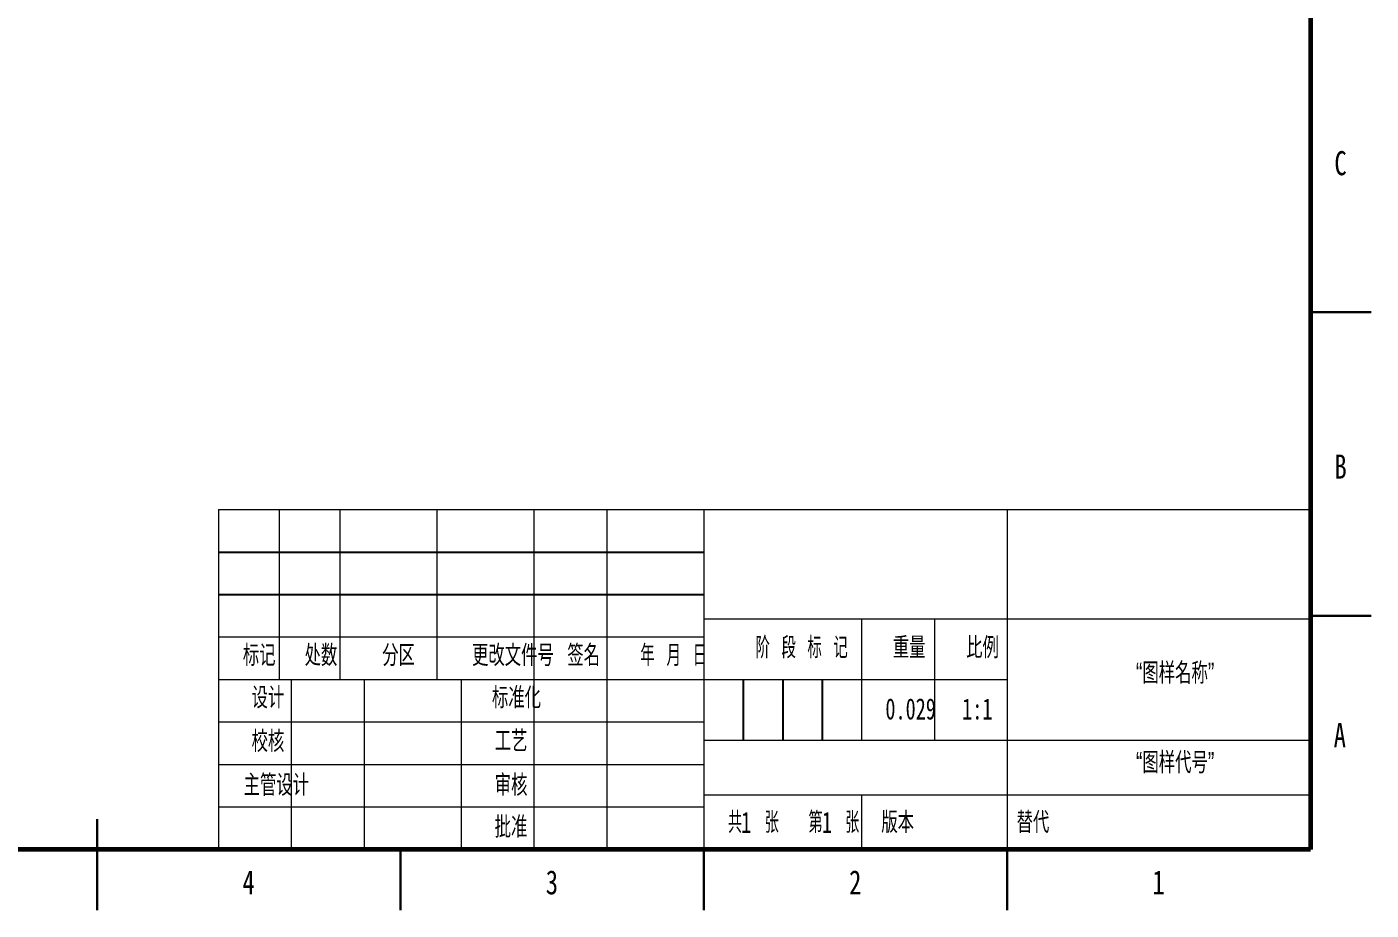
# Model space of a CAD drawing. Header units: millimetres. Extents: x 0 to 420, y 0 to 297.
# Drawn here: x 198.4 to 420, y 0 to 145.5 of the extents above; entities that cross this region are included whole.
import ezdxf

# ---------------------------------------------------------------- set-up
doc = ezdxf.new("R2010")
doc.units = ezdxf.units.MM
for name, color, linetype in [('10', 7, 'Continuous'), ('5', 7, 'Continuous'), ('SLD-0', 7, 'Continuous')]:
    doc.layers.add(name, color=color, linetype=linetype)
doc.styles.add('SLDTEXTSTYLE0', font='TXT', dxfattribs={"width": 0.7, "bigfont": 'bigfont'})
doc.styles.add('SLDTEXTSTYLE1', font='TXT', dxfattribs={"width": 0.7})
doc.styles.add('SLDTEXTSTYLE2', font='TXT', dxfattribs={"width": 0.6, "bigfont": 'bigfont'})
doc.styles.add('SLDTEXTSTYLE3', font='TXT', dxfattribs={"width": 0.614286, "bigfont": 'bigfont'})
doc.styles.add('SLDTEXTSTYLE4', font='TXT', dxfattribs={"width": 0.62, "bigfont": 'bigfont'})
doc.styles.add('SLDTEXTSTYLE5', font='TXT', dxfattribs={"width": 0.75})

msp = doc.modelspace()

# ---------------------------------------------------------------- linework, layer by layer
at = {"color": 7, "linetype": 'Continuous', "lineweight": 60}
for p, q in [((410, 287), (410, 10)), ((410, 10), (10, 10))]:
    msp.add_line(p, q, dxfattribs=at)
at = {"color": 7, "linetype": 'Continuous', "lineweight": 30}
for p, q in [((410, 98.5), (420, 98.5)), ((410, 48.5), (420, 48.5)), ((210, -0.001), (210, 15.001)), ((210, 10), (210, 0)), ((260, 10), (260, 0)), ((310, 10), (310, 0)), ((360, 10), (360, 0))]:
    msp.add_line(p, q, dxfattribs=at)
at = {"layer": '10', "color": 7, "lineweight": 15}
for p, q in [((240, 66), (240, 38)), ((250, 66), (250, 38)), ((266, 66), (266, 38)), ((282, 66), (282, 10)), ((294, 66), (294, 10)), ((310, 66), (310, 10)), ((360, 66), (360, 38)), ((310, 48), (410, 48)), ((335.986, 48), (335.986, 28)), ((348, 48), (348, 28)), ((230, 45), (310, 45)), ((230, 38), (360, 38)), ((242, 38), (242, 10)), ((254, 38), (254, 10)), ((270, 38), (270, 10)), ((360, 38), (360, 10)), ((230, 31), (310, 31)), ((310, 28), (410, 28)), ((230, 24), (310, 24)), ((310, 19), (410, 19)), ((230, 17), (310, 17))]:
    msp.add_line(p, q, dxfattribs=at)
at = {"layer": '10', "color": 7}
for p, q in [((230, 59), (310, 59)), ((230, 52), (310, 52))]:
    msp.add_line(p, q, dxfattribs=at)
at = {"layer": '5', "color": 7, "lineweight": 15}
for q in [(410, 66), (230, 10)]:
    msp.add_line((230, 66), q, dxfattribs=at)
at = {"layer": 'SLD-0'}
for p, q in [((316.5, 38), (316.5, 28)), ((323, 38), (323, 28)), ((329.5, 38), (329.5, 28))]:
    msp.add_line(p, q, dxfattribs=at)
at = {"layer": 'SLD-0', "lineweight": 15}
msp.add_line((335.986, 19), (335.986, 10), dxfattribs=at)

# ---------------------------------------------------------------- texts
at = {"color": 7, "linetype": 'Continuous', "lineweight": 0, "char_height": 3.969, "attachment_point": 2, "style": 'SLDTEXTSTYLE5'}
for s, insert in [('C', (414.959, 125.06)), ('B', (414.971, 75.06)), ('A', (414.84, 30.81)), ('4', (234.96, 6.56)), ('3', (284.96, 6.56)), ('2', (334.96, 6.56)), ('1', (384.96, 6.56))]:
    msp.add_mtext(s, dxfattribs=dict(at, insert=insert))
at = {"layer": '10', "char_height": 3.5}
for s, insert, attachment_point, style in [('阶 段 标 记', (326.125, 44.994), 2, 'SLDTEXTSTYLE3'), ('重量', (343.85, 44.994), 2, 'SLDTEXTSTYLE0'), ('比例', (355.942, 44.994), 2, 'SLDTEXTSTYLE0'), ('标记', (236.711, 43.717), 2, 'SLDTEXTSTYLE0'), ('处数', (246.886, 43.717), 2, 'SLDTEXTSTYLE0'), ('分区', (259.683, 43.717), 2, 'SLDTEXTSTYLE0'), ('更改文件号', (278.529, 43.717), 2, 'SLDTEXTSTYLE0'), ('签名', (290.187, 43.717), 2, 'SLDTEXTSTYLE0'), ('年 月 日', (305.041, 43.717), 2, 'SLDTEXTSTYLE4'), ('“图样名称”', (387.688, 40.791), 2, 'SLDTEXTSTYLE0'), ('设计', (238.15, 36.734), 2, 'SLDTEXTSTYLE0'), ('标准化', (279.121, 36.734), 2, 'SLDTEXTSTYLE0'), ('0.029', (344.095, 34.905), 2, 'SLDTEXTSTYLE1'), ('1:1', (355.084, 34.905), 2, 'SLDTEXTSTYLE1'), ('校核', (238.149, 29.556), 2, 'SLDTEXTSTYLE0'), ('工艺', (278.235, 29.599), 2, 'SLDTEXTSTYLE0'), ('“图样代号”', (387.69, 26.05), 2, 'SLDTEXTSTYLE0'), ('主管设计', (239.531, 22.33), 2, 'SLDTEXTSTYLE0'), ('审核', (278.234, 22.33), 2, 'SLDTEXTSTYLE0'), ('批准', (278.217, 15.441), 2, 'SLDTEXTSTYLE0'), ('共  张', (318.178, 16.201), 2, 'SLDTEXTSTYLE2'), ('1', (316.142, 16.201), 1, 'SLDTEXTSTYLE1'), ('第  张', (331.442, 16.201), 2, 'SLDTEXTSTYLE2'), ('1', (329.479, 16.201), 1, 'SLDTEXTSTYLE1'), ('版本', (341.961, 16.201), 2, 'SLDTEXTSTYLE0')]:
    msp.add_mtext(s, dxfattribs=dict(at, insert=insert, attachment_point=attachment_point, style=style))
at = {"layer": 'SLD-0', "insert": (361.561, 16.201), "char_height": 3.5, "attachment_point": 1, "style": 'SLDTEXTSTYLE0'}
msp.add_mtext('替代', dxfattribs=at)

doc.saveas('drawing.dxf')
